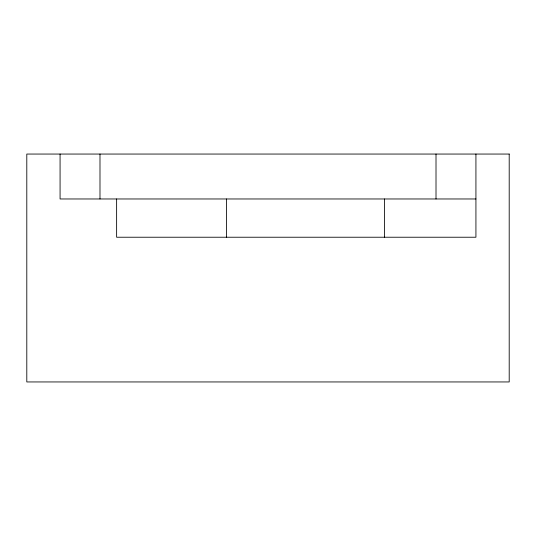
<?xml version="1.0" encoding="UTF-8"?>
<svg xmlns="http://www.w3.org/2000/svg" width="536" height="536" viewBox="0 0 536 536"><rect width="100%" height="100%" fill="white"/><g stroke="black" fill="none" stroke-linecap="round" stroke-linejoin="round"><path stroke-width="0.8" d="M475.928 198.97L60.072 198.97L60.072 154.053M475.928 154.053L475.928 237.227L116.627 237.227L116.627 198.97M436.009 154.053L436.009 198.97M384.439 198.97L384.439 237.227M226.413 198.97L226.413 237.227M99.991 154.053L99.991 198.97M509.2 154.053L26.8 154.053L26.8 381.947L509.2 381.947L509.2 154.053"/></g></svg>
